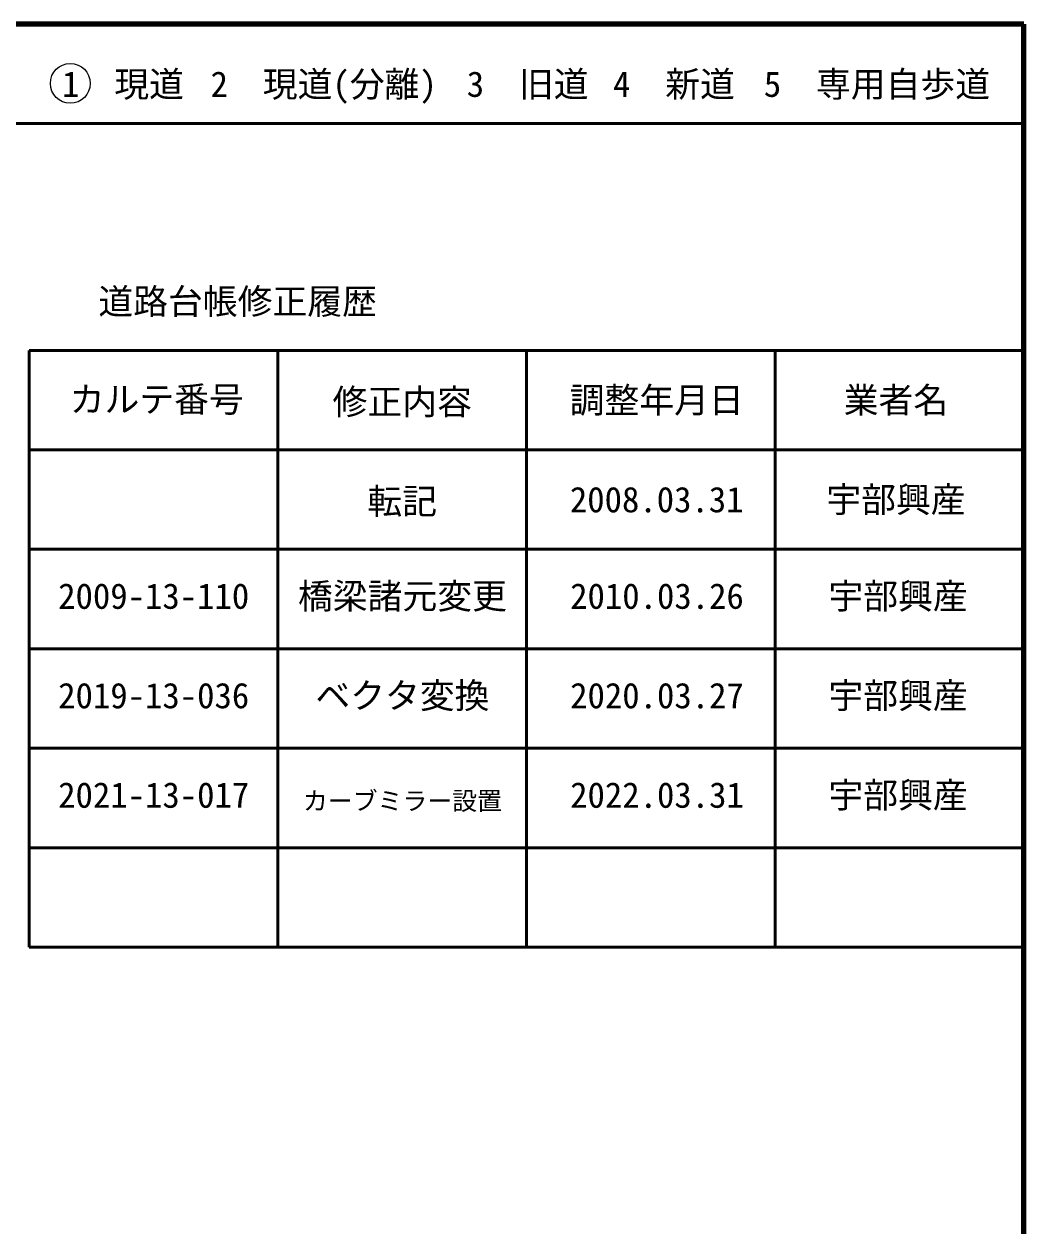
# Model space of a CAD drawing. Units: millimetres on the paper. Extents: x 40 to 680, y 20 to 380.
# Drawn here: x 579.5 to 680, y 259.2 to 380 of the extents above; entities that cross this region are included whole.
import ezdxf
from ezdxf.enums import TextEntityAlignment as Align

# ---------------------------------------------------------------- set-up
doc = ezdxf.new("R2010")
doc.units = ezdxf.units.MM
for name, color, linetype, lineweight in [('M-TTL', 2, 'Continuous', 140), ('M-TTL-FRAM', 2, 'Continuous', 50), ('M-TTL-LINE', 7, 'Continuous', 50), ('M-TTL-TXT', 7, 'Continuous', 13)]:
    doc.layers.add(name, color=color, linetype=linetype, lineweight=lineweight)
doc.styles.add('ＭＳ ゴシック', font='')
doc.styles.get('ＭＳ ゴシック').set_extended_font_data('MS Gothic')

msp = doc.modelspace()

# ---------------------------------------------------------------- linework, layer by layer
at = {"layer": 'M-TTL'}
for p, q in [((680, 380), (40, 380)), ((680, 20), (680, 380))]:
    msp.add_line(p, q, dxfattribs=at)
at = {"layer": 'M-TTL-FRAM'}
for p, q in [((580, 347.197), (580, 287.197)), ((580, 347.197), (680, 347.197)), ((580, 287.197), (680, 287.197))]:
    msp.add_line(p, q, dxfattribs=at)
at = {"layer": 'M-TTL-LINE'}
for p, q in [((40, 370), (680, 370)), ((605, 347.197), (605, 287.197)), ((630, 347.197), (630, 287.197)), ((655, 347.197), (655, 287.197)), ((580, 337.197), (680, 337.197)), ((580, 327.197), (680, 327.197)), ((580, 317.197), (680, 317.197)), ((580, 307.197), (680, 307.197)), ((580, 297.197), (680, 297.197))]:
    msp.add_line(p, q, dxfattribs=at)
at = {"layer": 'M-TTL-TXT'}
msp.add_circle((584.147, 374.034), 2, dxfattribs=at)

# ---------------------------------------------------------------- texts
at = {"layer": 'M-TTL-TXT', "style": 'ＭＳ ゴシック'}
for s, p in [('1\u3000現道', (589.448, 373.958)), ('2\u3000現道(分離)', (609.619, 373.958)), ('3\u3000旧道', (630.121, 373.958)), ('4\u3000新道', (644.824, 373.958)), ('5\u3000専用自歩道', (665.228, 373.958)), ('道路台帳修正履歴', (600.968, 352.113)), ('カルテ番号', (592.839, 342.277)), ('修正内容', (617.509, 342.023)), ('調整年月日', (643.089, 342.197)), ('業者名', (667.134, 342.197)), ('転記', (617.509, 332.023)), ('宇部興産', (667.134, 332.197)), ('2008.03.31', (643.089, 332.197))]:
    msp.add_text(s, height=2.566, dxfattribs=at).set_placement(p, align=Align.MIDDLE_CENTER)
for s, height, p in [('橋梁諸元変更', 2.566, (617.533, 320.442)), ('2009-13-110', 2.566, (592.533, 320.442)), ('ベクタ変換', 2.566, (617.533, 310.442)), ('2019-13-036', 2.566, (592.533, 310.442)), ('2021-13-017', 2.566, (592.533, 300.442)), ('カーブミラー設置', 1.833, (617.533, 300.442))]:
    msp.add_text(s, height=height, dxfattribs=at).set_placement(p, align=Align.BOTTOM_CENTER)
for s, p in [('宇部興産', (660.346, 320.442)), ('2010.03.26', (634.39, 320.442)), ('宇部興産', (660.346, 310.442)), ('2020.03.27', (634.39, 310.442)), ('2022.03.31', (634.39, 300.442)), ('宇部興産', (660.346, 300.442))]:
    msp.add_text(s, height=2.566, dxfattribs=at).set_placement(p, align=Align.BOTTOM_LEFT)

doc.saveas('drawing.dxf')
